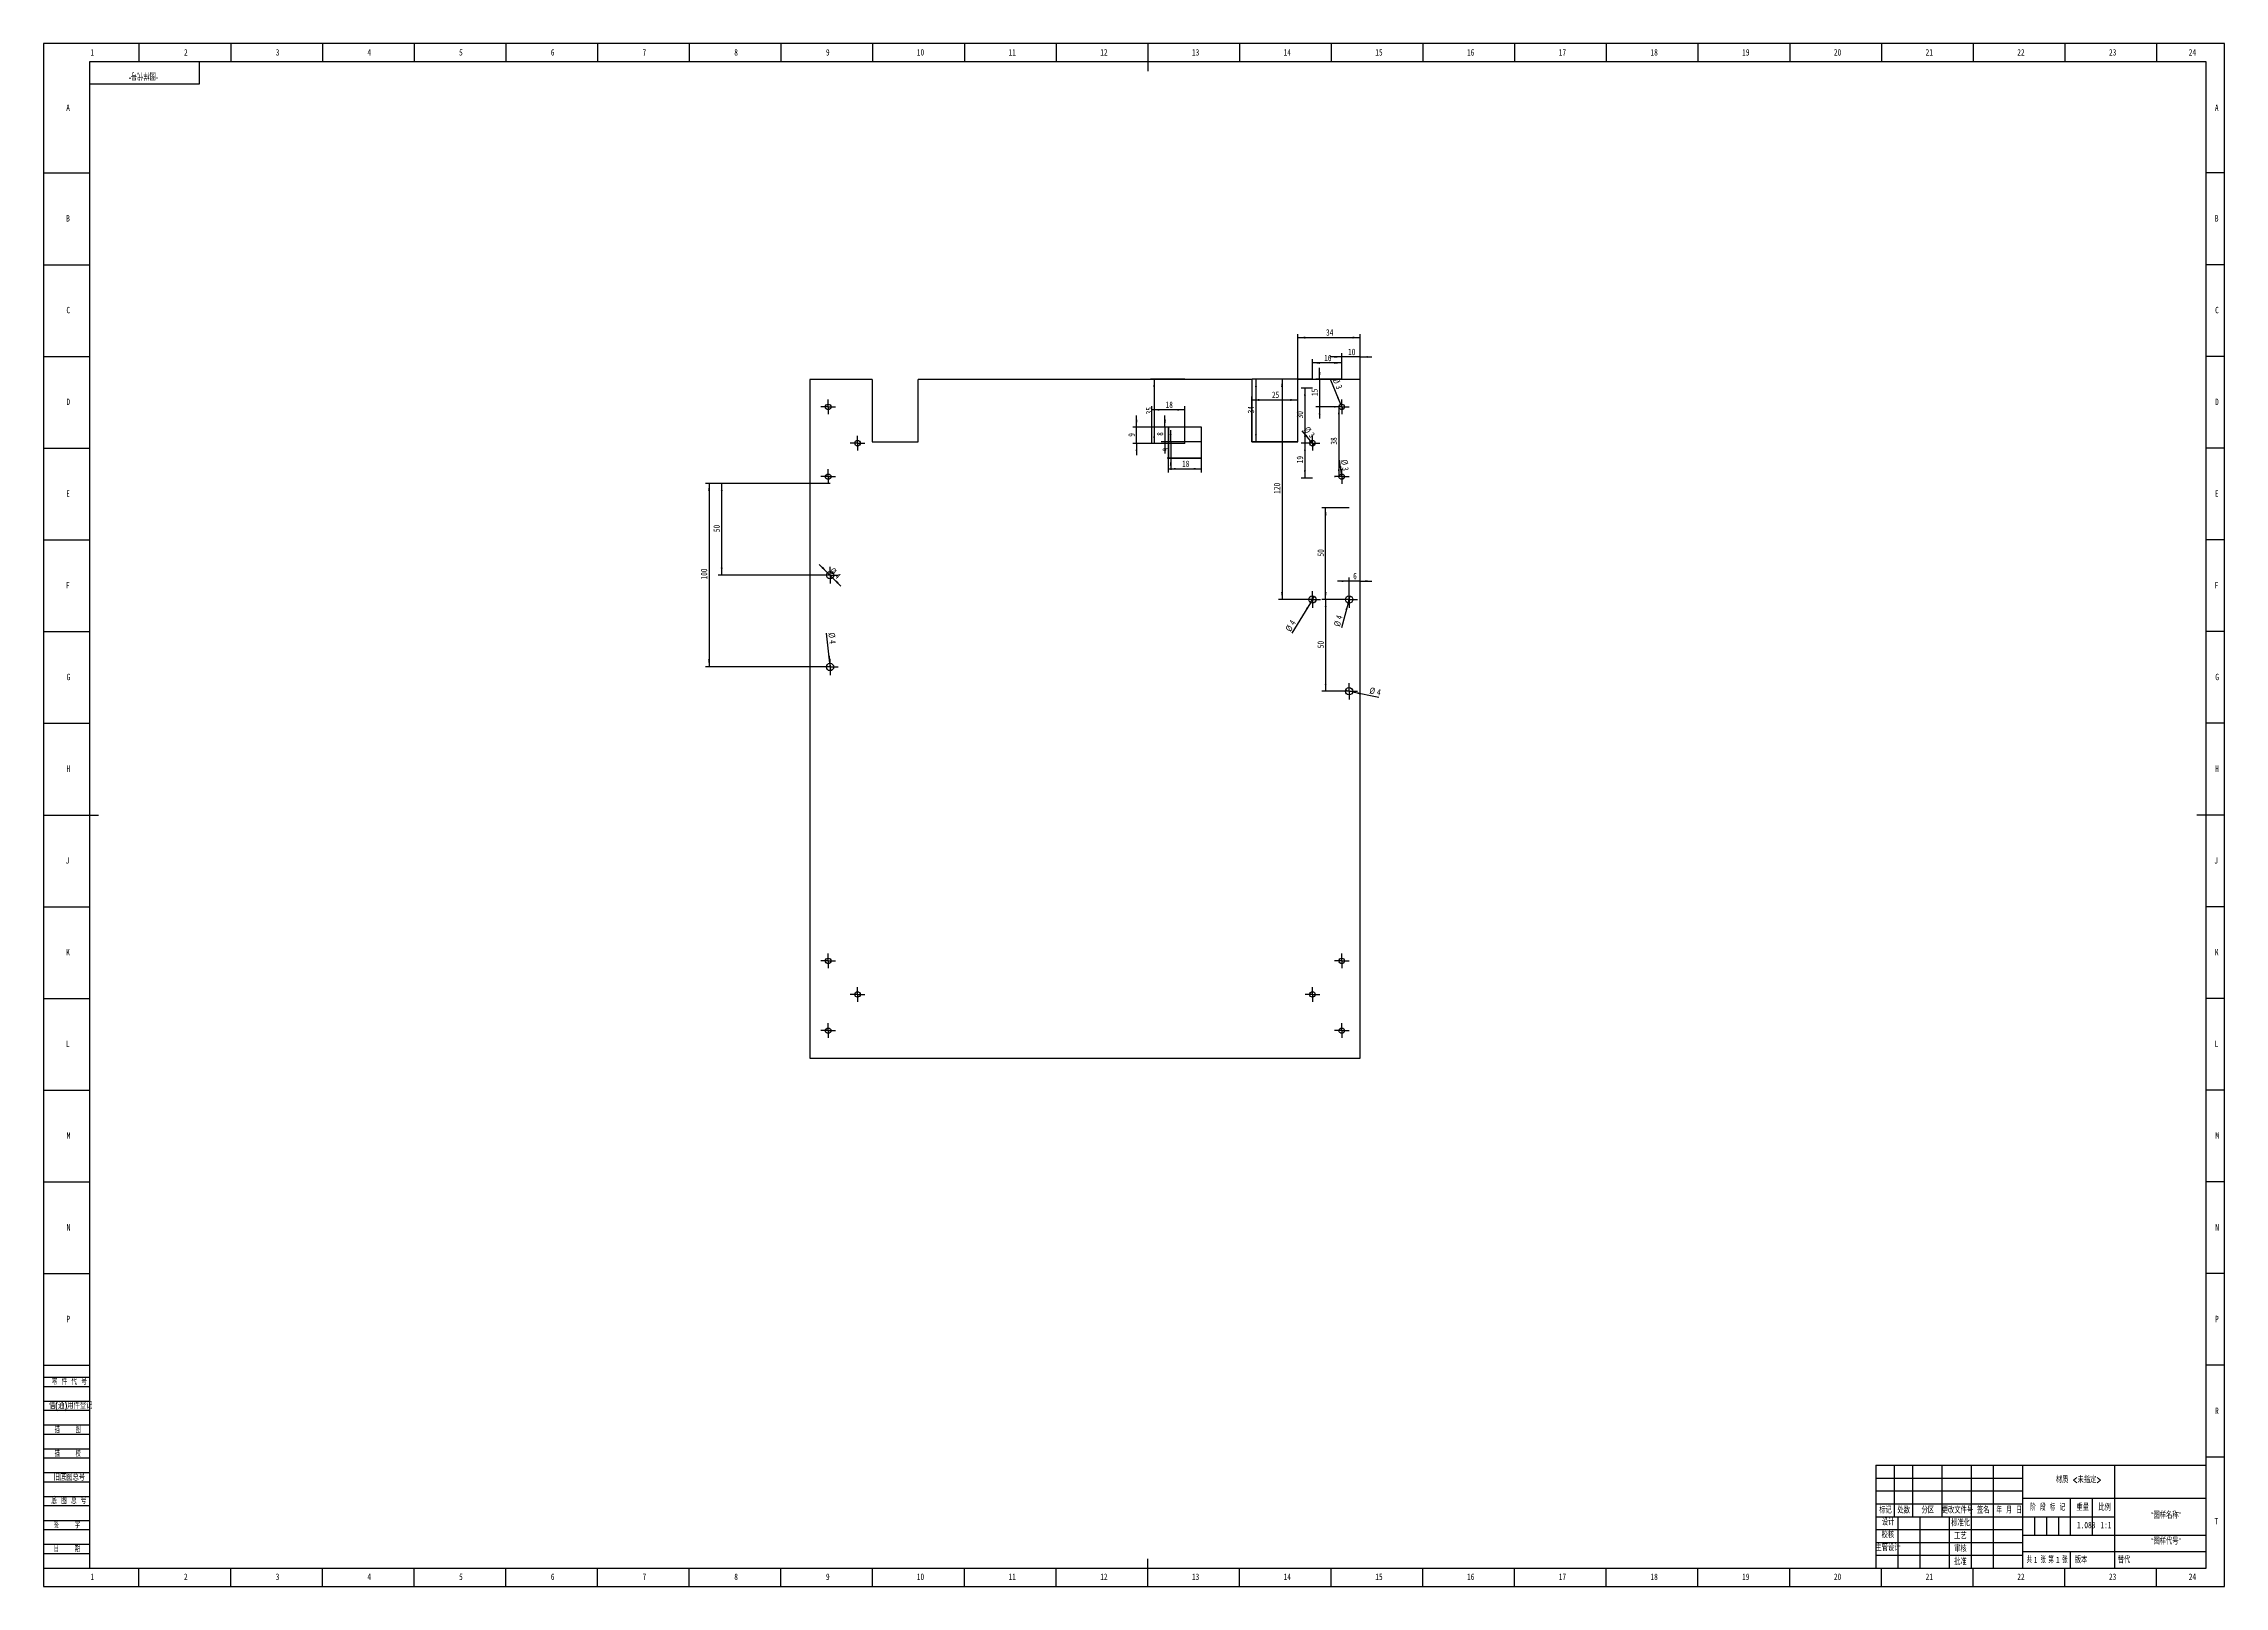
# Model space of a CAD drawing. Header units: millimetres. Extents: x 0 to 1189, y 0 to 841.
import ezdxf

# ---------------------------------------------------------------- set-up
doc = ezdxf.new("R2010")
doc.units = ezdxf.units.MM
for name, color, linetype in [('10', 7, 'Continuous'), ('5', 7, 'Continuous'), ('9', 7, 'Continuous'), ('SLD-0', 7, 'Continuous')]:
    doc.layers.add(name, color=color, linetype=linetype)
doc.styles.add('SLDTEXTSTYLE0', font='TXT', dxfattribs={"width": 0.7, "bigfont": 'bigfont'})
doc.styles.add('SLDTEXTSTYLE1', font='TXT', dxfattribs={"width": 0.6, "bigfont": 'bigfont'})
doc.styles.add('SLDTEXTSTYLE2', font='TXT', dxfattribs={"width": 0.614286, "bigfont": 'bigfont'})
doc.styles.add('SLDTEXTSTYLE3', font='TXT', dxfattribs={"width": 0.62, "bigfont": 'bigfont'})
doc.styles.add('SLDTEXTSTYLE4', font='TXT', dxfattribs={"width": 0.566667, "bigfont": 'bigfont'})
doc.styles.add('SLDTEXTSTYLE5', font='TXT', dxfattribs={"width": 0.7})
doc.dimstyles.new('SLDDIMSTYLE0', dxfattribs={"dimtxt": 3.5, "dimasz": 4.08, "dimexe": 0, "dimexo": 0.0625, "dimgap": 0.875, "dimtad": 2, "dimrnd": 1e-09, "dimzin": 12, "dimdsep": 46, "dimtxsty": 'SLDTEXTSTYLE5', "dimsah": 1, "dimcen": 0.09, "dimadec": 0, "dimazin": 3, "dimtfac": 1, "dimtmove": 0, "dimatfit": 0, "dimfxl": 0, "dimfrac": 2, "dimtolj": 1, "dimtzin": 12, "dimarcsym": 0})
doc.dimstyles.new('SLDDIMSTYLE1', dxfattribs={"dimtxt": 3.5, "dimasz": 4.08, "dimexe": 0, "dimexo": 0.0625, "dimgap": 0.875, "dimtad": 2, "dimrnd": 1e-09, "dimzin": 12, "dimdsep": 46, "dimtxsty": 'SLDTEXTSTYLE5', "dimblk1": 'NONE', "dimsah": 1, "dimcen": 0, "dimadec": 0, "dimazin": 3, "dimtfac": 1, "dimtmove": 0, "dimatfit": 3, "dimldrblk": 'NONE', "dimfxl": 0, "dimfrac": 2, "dimtolj": 1, "dimtzin": 12, "dimarcsym": 0})
doc.dimstyles.new('SLDDIMSTYLE2', dxfattribs={"dimtxt": 3.5, "dimasz": 4.08, "dimexe": 0, "dimexo": 0.0625, "dimgap": 0.875, "dimtad": 2, "dimrnd": 1e-09, "dimzin": 12, "dimdsep": 46, "dimtxsty": 'SLDTEXTSTYLE5', "dimsah": 1, "dimcen": 0.09, "dimadec": 0, "dimazin": 3, "dimtfac": 1, "dimtofl": 0, "dimtmove": 0, "dimatfit": 3, "dimfxl": 0, "dimfrac": 2, "dimtolj": 1, "dimtzin": 12, "dimarcsym": 0})
doc.dimstyles.new('SLDDIMSTYLE3', dxfattribs={"dimtxt": 3.5, "dimasz": 4.08, "dimexe": 0, "dimexo": 0.0625, "dimgap": 0.875, "dimtad": 2, "dimrnd": 1e-09, "dimzin": 12, "dimdsep": 46, "dimtxsty": 'SLDTEXTSTYLE5', "dimsah": 1, "dimcen": 0, "dimadec": 0, "dimazin": 3, "dimtfac": 1, "dimtmove": 0, "dimatfit": 3, "dimfxl": 0, "dimfrac": 2, "dimtolj": 1, "dimtzin": 12, "dimarcsym": 0})

# ---------------------------------------------------------------- blocks, each defined once
blk = doc.blocks.new('_D')
at = {"layer": '10'}
for p, q in [((707.8, 670.2), (701.4, 670.2)), ((707.8, 658), (707.8, 672.2)), ((717.8, 670.2), (707.8, 670.2)), ((717.8, 658), (717.8, 672.2)), ((717.8, 670.2), (724.1, 670.2))]:
    blk.add_line(p, q, dxfattribs=at)
for points in [[(707.8, 670.2), (703.7, 670.7), (703.7, 669.7)], [(717.8, 670.2), (721.9, 669.7), (721.9, 670.7)]]:
    blk.add_solid(points, dxfattribs=at)
at = {"layer": '10', "insert": (711.2, 674.7), "char_height": 3.5, "attachment_point": 1, "style": 'SLDTEXTSTYLE5'}
blk.add_mtext('10', dxfattribs=at)
blk = doc.blocks.new('_D_1')
at = {"layer": '10'}
for p, q in [((707.8, 658), (693.7, 658)), ((695.7, 658), (695.7, 664.3)), ((695.7, 658), (695.7, 643)), ((703.8, 643), (693.7, 643)), ((695.7, 643), (695.7, 636.6))]:
    blk.add_line(p, q, dxfattribs=at)
for points in [[(695.7, 658), (696.2, 662), (695.2, 662)], [(695.7, 643), (695.2, 638.9), (696.2, 638.9)]]:
    blk.add_solid(points, dxfattribs=at)
at = {"layer": '10', "insert": (691.2, 648.9), "char_height": 3.5, "attachment_point": 1, "rotation": 90, "style": 'SLDTEXTSTYLE5'}
blk.add_mtext('15', dxfattribs=at)
blk = doc.blocks.new('_D_2')
at = {"layer": '10'}
for q in [(701.9, 657.5), (708.3, 641.6)]:
    blk.add_line((707.2, 644.3), q, dxfattribs=at)
blk.add_solid([(707.2, 644.3), (706.1, 648.3), (705.2, 647.9)], dxfattribs=at)
at = {"layer": '10', "char_height": 3.5, "attachment_point": 1, "rotation": 292.0412, "style": 'SLDTEXTSTYLE5'}
for s, insert in [('%%c', (706, 659.2)), ('3', (707.6, 655.4))]:
    blk.add_mtext(s, dxfattribs=dict(at, insert=insert))
blk = doc.blocks.new('_None')
blk = doc.blocks.new('_D_3')
at = {"layer": '10'}
for p, q in [((703.8, 643), (704.2, 643)), ((706.2, 643), (706.2, 605)), ((703.8, 605), (704.2, 605))]:
    blk.add_line(p, q, dxfattribs=at)
for points in [[(706.2, 643), (705.7, 638.9), (706.7, 638.9)], [(706.2, 605), (706.7, 609), (705.7, 609)]]:
    blk.add_solid(points, dxfattribs=at)
at = {"layer": '10', "insert": (701.7, 622.4), "char_height": 3.5, "attachment_point": 1, "rotation": 90, "style": 'SLDTEXTSTYLE5'}
blk.add_mtext('38', dxfattribs=at)
blk = doc.blocks.new('_D_4')
at = {"layer": '10'}
for q in [(706.5, 613.9), (708, 603.5)]:
    blk.add_line((707.6, 606.4), q, dxfattribs=at)
blk.add_solid([(707.6, 606.4), (707.5, 610.5), (706.5, 610.4)], dxfattribs=at)
at = {"layer": '10', "char_height": 3.5, "attachment_point": 1, "rotation": 278.0938, "style": 'SLDTEXTSTYLE5'}
for s, insert in [('%%c', (710.8, 614.5)), ('3', (711.4, 610.4))]:
    blk.add_mtext(s, dxfattribs=dict(at, insert=insert))
blk = doc.blocks.new('_D_5')
at = {"layer": '10'}
for p, q in [((691.8, 658), (691.8, 668.9)), ((707.8, 666.9), (691.8, 666.9)), ((707.8, 658), (707.8, 668.9))]:
    blk.add_line(p, q, dxfattribs=at)
for points in [[(691.8, 666.9), (695.9, 666.4), (695.9, 667.4)], [(707.8, 666.9), (703.7, 667.4), (703.7, 666.4)]]:
    blk.add_solid(points, dxfattribs=at)
at = {"layer": '10', "insert": (698.2, 671.4), "char_height": 3.5, "attachment_point": 1, "style": 'SLDTEXTSTYLE5'}
blk.add_mtext('16', dxfattribs=at)
blk = doc.blocks.new('_D_6')
at = {"layer": '10'}
for p, q in [((691.8, 653.2), (685.7, 653.2)), ((687.7, 653.2), (687.7, 623.2)), ((687.8, 623.2), (685.7, 623.2))]:
    blk.add_line(p, q, dxfattribs=at)
for points in [[(687.7, 653.2), (687.2, 649.1), (688.2, 649.1)], [(687.7, 623.2), (688.2, 627.3), (687.2, 627.3)]]:
    blk.add_solid(points, dxfattribs=at)
at = {"layer": '10', "insert": (683.2, 636.7), "char_height": 3.5, "attachment_point": 1, "rotation": 90, "style": 'SLDTEXTSTYLE5'}
blk.add_mtext('30', dxfattribs=at)
blk = doc.blocks.new('_D_7')
at = {"layer": '10'}
for q in [(686.2, 630), (692.7, 622)]:
    blk.add_line((690.8, 624.4), q, dxfattribs=at)
blk.add_solid([(690.8, 624.4), (688.6, 627.8), (687.8, 627.2)], dxfattribs=at)
at = {"layer": '10', "char_height": 3.5, "attachment_point": 1, "rotation": 309.2834, "style": 'SLDTEXTSTYLE5'}
for s, insert in [('%%c', (689.6, 632.7)), ('3', (692.2, 629.5))]:
    blk.add_mtext(s, dxfattribs=dict(at, insert=insert))
blk = doc.blocks.new('_D_8')
at = {"layer": '10'}
for p, q in [((687.8, 623.2), (685.7, 623.2)), ((687.7, 623.2), (687.7, 604.2)), ((691.8, 604.2), (685.7, 604.2))]:
    blk.add_line(p, q, dxfattribs=at)
for points in [[(687.7, 623.2), (687.2, 619.1), (688.2, 619.1)], [(687.7, 604.2), (688.2, 608.3), (687.2, 608.3)]]:
    blk.add_solid(points, dxfattribs=at)
at = {"layer": '10', "insert": (683.2, 612.2), "char_height": 3.5, "attachment_point": 1, "rotation": 90, "style": 'SLDTEXTSTYLE5'}
blk.add_mtext('19', dxfattribs=at)
blk = doc.blocks.new('_D_9')
at = {"layer": '10'}
for p, q in [((683.8, 658), (683.8, 682.7)), ((717.8, 680.7), (683.8, 680.7)), ((717.8, 658), (717.8, 682.7))]:
    blk.add_line(p, q, dxfattribs=at)
for points in [[(683.8, 680.7), (687.9, 680.2), (687.9, 681.3)], [(717.8, 680.7), (713.7, 681.3), (713.7, 680.2)]]:
    blk.add_solid(points, dxfattribs=at)
at = {"layer": '10', "insert": (699.2, 685.3), "char_height": 3.5, "attachment_point": 1, "style": 'SLDTEXTSTYLE5'}
blk.add_mtext('34', dxfattribs=at)
blk = doc.blocks.new('_D_10')
at = {"layer": '10'}
for p, q in [((683.8, 658), (659, 658)), ((661, 658), (661, 624)), ((683.8, 624), (659, 624))]:
    blk.add_line(p, q, dxfattribs=at)
for points in [[(661, 658), (660.5, 653.9), (661.5, 653.9)], [(661, 624), (661.5, 628), (660.5, 628)]]:
    blk.add_solid(points, dxfattribs=at)
at = {"layer": '10', "insert": (656.5, 639.4), "char_height": 3.5, "attachment_point": 1, "rotation": 90, "style": 'SLDTEXTSTYLE5'}
blk.add_mtext('34', dxfattribs=at)
blk = doc.blocks.new('_D_11')
at = {"layer": '10'}
for p, q in [((658.8, 624), (658.8, 648.7)), ((683.8, 646.7), (658.8, 646.7)), ((683.8, 624), (683.8, 648.7))]:
    blk.add_line(p, q, dxfattribs=at)
for points in [[(658.8, 646.7), (662.9, 646.2), (662.9, 647.3)], [(683.8, 646.7), (679.7, 647.3), (679.7, 646.2)]]:
    blk.add_solid(points, dxfattribs=at)
at = {"layer": '10', "insert": (669.7, 651.3), "char_height": 3.5, "attachment_point": 1, "style": 'SLDTEXTSTYLE5'}
blk.add_mtext('25', dxfattribs=at)
blk = doc.blocks.new('_D_12')
at = {"layer": '10'}
for p, q in [((691.8, 658), (673.2, 658)), ((675.2, 658), (675.2, 538)), ((687.3, 538), (673.2, 538))]:
    blk.add_line(p, q, dxfattribs=at)
for points in [[(675.2, 658), (674.7, 653.9), (675.7, 653.9)], [(675.2, 538), (675.7, 542), (674.7, 542)]]:
    blk.add_solid(points, dxfattribs=at)
at = {"layer": '10', "insert": (670.7, 595.6), "char_height": 3.5, "attachment_point": 1, "rotation": 90, "style": 'SLDTEXTSTYLE5'}
blk.add_mtext('120', dxfattribs=at)
blk = doc.blocks.new('_D_13')
at = {"layer": '10'}
for q in [(680.6, 519.6), (692.8, 539.7)]:
    blk.add_line((690.7, 536.2), q, dxfattribs=at)
blk.add_solid([(690.7, 536.2), (688.2, 533), (689, 532.5)], dxfattribs=at)
at = {"layer": '10', "char_height": 3.5, "attachment_point": 1, "rotation": 58.7175, "style": 'SLDTEXTSTYLE5'}
for s, insert in [('%%c', (676.8, 521.9)), ('4', (678.9, 525.5))]:
    blk.add_mtext(s, dxfattribs=dict(at, insert=insert))
blk = doc.blocks.new('_D_14')
at = {"layer": '10'}
for p, q in [((622.2, 658), (603.5, 658)), ((605.5, 658), (605.5, 623)), ((622.2, 623), (603.5, 623))]:
    blk.add_line(p, q, dxfattribs=at)
for points in [[(605.5, 658), (605, 653.9), (606, 653.9)], [(605.5, 623), (606, 627), (605, 627)]]:
    blk.add_solid(points, dxfattribs=at)
at = {"layer": '10', "insert": (601, 638.9), "char_height": 3.5, "attachment_point": 1, "rotation": 90, "style": 'SLDTEXTSTYLE5'}
blk.add_mtext('35', dxfattribs=at)
blk = doc.blocks.new('_D_15')
at = {"layer": '10'}
for p, q in [((604.2, 623), (604.2, 643.4)), ((622.2, 623), (622.2, 643.4)), ((622.2, 641.4), (604.2, 641.4))]:
    blk.add_line(p, q, dxfattribs=at)
for points in [[(604.2, 641.4), (608.3, 640.9), (608.3, 641.9)], [(622.2, 641.4), (618.1, 641.9), (618.1, 640.9)]]:
    blk.add_solid(points, dxfattribs=at)
at = {"layer": '10', "insert": (611.7, 645.9), "char_height": 3.5, "attachment_point": 1, "style": 'SLDTEXTSTYLE5'}
blk.add_mtext('18', dxfattribs=at)
blk = doc.blocks.new('_D_16')
at = {"layer": '10'}
for p, q in [((613.2, 632), (593.9, 632)), ((595.9, 632), (595.9, 638.3)), ((595.9, 623), (595.9, 632)), ((613.2, 623), (593.9, 623)), ((595.9, 623), (595.9, 616.6))]:
    blk.add_line(p, q, dxfattribs=at)
for points in [[(595.9, 632), (596.4, 636), (595.4, 636)], [(595.9, 623), (595.4, 618.9), (596.4, 618.9)]]:
    blk.add_solid(points, dxfattribs=at)
at = {"layer": '10', "insert": (591.4, 626.7), "char_height": 3.5, "attachment_point": 1, "rotation": 90, "style": 'SLDTEXTSTYLE5'}
blk.add_mtext('9', dxfattribs=at)
blk = doc.blocks.new('_D_17')
at = {"layer": '10'}
for p, q in [((613.2, 632), (613.2, 607.2)), ((631.2, 632), (631.2, 607.2)), ((613.2, 609.2), (631.2, 609.2))]:
    blk.add_line(p, q, dxfattribs=at)
for points in [[(613.2, 609.2), (617.3, 608.7), (617.3, 609.7)], [(631.2, 609.2), (627.1, 609.7), (627.1, 608.7)]]:
    blk.add_solid(points, dxfattribs=at)
at = {"layer": '10', "insert": (620.7, 613.7), "char_height": 3.5, "attachment_point": 1, "style": 'SLDTEXTSTYLE5'}
blk.add_mtext('18', dxfattribs=at)
blk = doc.blocks.new('_D_18')
at = {"layer": '10'}
for p, q in [((631.2, 632), (609.4, 632)), ((611.4, 632), (611.4, 638.3)), ((611.4, 632), (611.4, 624)), ((631.2, 624), (609.4, 624)), ((611.4, 624), (611.4, 617.6))]:
    blk.add_line(p, q, dxfattribs=at)
for points in [[(611.4, 632), (611.9, 636), (610.9, 636)], [(611.4, 624), (610.9, 619.9), (611.9, 619.9)]]:
    blk.add_solid(points, dxfattribs=at)
at = {"layer": '10', "insert": (606.9, 627.2), "char_height": 3.5, "attachment_point": 1, "rotation": 90, "style": 'SLDTEXTSTYLE5'}
blk.add_mtext('8', dxfattribs=at)
blk = doc.blocks.new('_D_19')
at = {"layer": '10'}
for p, q in [((614.5, 624), (614.5, 630.3)), ((631.2, 624), (612.5, 624)), ((614.5, 624), (614.5, 615)), ((631.2, 615), (612.5, 615)), ((614.5, 615), (614.5, 608.6))]:
    blk.add_line(p, q, dxfattribs=at)
for points in [[(614.5, 624), (615, 628), (614, 628)], [(614.5, 615), (614, 610.9), (615, 610.9)]]:
    blk.add_solid(points, dxfattribs=at)
at = {"layer": '10', "insert": (610, 618.7), "char_height": 3.5, "attachment_point": 1, "rotation": 90, "style": 'SLDTEXTSTYLE5'}
blk.add_mtext('9', dxfattribs=at)
blk = doc.blocks.new('_D_20')
at = {"layer": '10'}
for p, q in [((711.8, 548), (705.4, 548)), ((711.8, 542.5), (711.8, 550)), ((717.8, 548), (711.8, 548)), ((717.8, 538), (717.8, 550)), ((717.8, 548), (724.1, 548))]:
    blk.add_line(p, q, dxfattribs=at)
for points in [[(711.8, 548), (707.7, 548.5), (707.7, 547.5)], [(717.8, 548), (721.9, 547.5), (721.9, 548.5)]]:
    blk.add_solid(points, dxfattribs=at)
at = {"layer": '10', "insert": (714, 552.5), "char_height": 3.5, "attachment_point": 1, "style": 'SLDTEXTSTYLE5'}
blk.add_mtext('6', dxfattribs=at)
blk = doc.blocks.new('_D_21')
at = {"layer": '10'}
for q in [(707.6, 522.6), (712.3, 539.9)]:
    blk.add_line((711.2, 536), q, dxfattribs=at)
blk.add_solid([(711.2, 536), (709.7, 532.2), (710.7, 532)], dxfattribs=at)
at = {"layer": '10', "char_height": 3.5, "attachment_point": 1, "rotation": 74.671, "style": 'SLDTEXTSTYLE5'}
for s, insert in [('%%c', (703.3, 523.8)), ('4', (704.4, 527.8))]:
    blk.add_mtext(s, dxfattribs=dict(at, insert=insert))
blk = doc.blocks.new('_D_22')
at = {"layer": '10'}
for p, q in [((711.8, 588), (697, 588)), ((699, 538), (699, 588)), ((707.3, 538), (697, 538))]:
    blk.add_line(p, q, dxfattribs=at)
for points in [[(699, 588), (698.5, 583.9), (699.5, 583.9)], [(699, 538), (699.5, 542), (698.5, 542)]]:
    blk.add_solid(points, dxfattribs=at)
at = {"layer": '10', "insert": (694.5, 561.4), "char_height": 3.5, "attachment_point": 1, "rotation": 90, "style": 'SLDTEXTSTYLE5'}
blk.add_mtext('50', dxfattribs=at)
blk = doc.blocks.new('_D_23')
at = {"layer": '10'}
for p, q in [((707.3, 538), (697, 538)), ((699, 538), (699, 488)), ((707.3, 488), (697, 488))]:
    blk.add_line(p, q, dxfattribs=at)
for points in [[(699, 538), (698.5, 533.9), (699.5, 533.9)], [(699, 488), (699.5, 492), (698.5, 492)]]:
    blk.add_solid(points, dxfattribs=at)
at = {"layer": '10', "insert": (694.5, 511.4), "char_height": 3.5, "attachment_point": 1, "rotation": 90, "style": 'SLDTEXTSTYLE5'}
blk.add_mtext('50', dxfattribs=at)
blk = doc.blocks.new('_D_24')
at = {"layer": '10'}
for q in [(709.8, 488.3), (728, 484.7)]:
    blk.add_line((713.7, 487.6), q, dxfattribs=at)
blk.add_solid([(713.7, 487.6), (717.6, 486.2), (717.8, 487.2)], dxfattribs=at)
at = {"layer": '10', "char_height": 3.5, "attachment_point": 1, "rotation": 348.5849, "style": 'SLDTEXTSTYLE5'}
for s, insert in [('%%c', (723.3, 490.2)), ('4', (727.4, 489.4))]:
    blk.add_mtext(s, dxfattribs=dict(at, insert=insert))
blk = doc.blocks.new('_D_25')
at = {"layer": '10'}
for p, q in [((428.8, 601.2), (367.7, 601.2)), ((369.7, 551.2), (369.7, 601.2)), ((424.3, 551.2), (367.7, 551.2))]:
    blk.add_line(p, q, dxfattribs=at)
for points in [[(369.7, 601.2), (369.2, 597.1), (370.2, 597.1)], [(369.7, 551.2), (370.2, 555.3), (369.2, 555.3)]]:
    blk.add_solid(points, dxfattribs=at)
at = {"layer": '10', "insert": (365.2, 574.7), "char_height": 3.5, "attachment_point": 1, "rotation": 90, "style": 'SLDTEXTSTYLE5'}
blk.add_mtext('50', dxfattribs=at)
blk = doc.blocks.new('_D_26')
at = {"layer": '10'}
for p, q in [((428.8, 601.2), (360.8, 601.2)), ((362.8, 601.2), (362.8, 501.2)), ((424.3, 501.2), (360.8, 501.2))]:
    blk.add_line(p, q, dxfattribs=at)
for points in [[(362.8, 601.2), (362.3, 597.1), (363.3, 597.1)], [(362.8, 501.2), (363.3, 505.3), (362.3, 505.3)]]:
    blk.add_solid(points, dxfattribs=at)
at = {"layer": '10', "insert": (358.3, 548.9), "char_height": 3.5, "attachment_point": 1, "rotation": 90, "style": 'SLDTEXTSTYLE5'}
blk.add_mtext('100', dxfattribs=at)
blk = doc.blocks.new('_D_27')
at = {"layer": '10'}
for q in [(426.9, 519.6), (429, 499.2)]:
    blk.add_line((428.6, 503.2), q, dxfattribs=at)
blk.add_solid([(428.6, 503.2), (428.7, 507.3), (427.7, 507.2)], dxfattribs=at)
at = {"layer": '10', "char_height": 3.5, "attachment_point": 1, "rotation": 275.8156, "style": 'SLDTEXTSTYLE5'}
for s, insert in [('%%c', (431.4, 520.1)), ('4', (431.8, 516))]:
    blk.add_mtext(s, dxfattribs=dict(at, insert=insert))
blk = doc.blocks.new('_D_28')
at = {"layer": '10'}
for p, q in [((427.4, 552.6), (422.9, 557.1)), ((430.2, 549.8), (427.4, 552.6)), ((430.2, 549.8), (434.7, 545.3))]:
    blk.add_line(p, q, dxfattribs=at)
for points in [[(427.4, 552.6), (424.9, 555.9), (424.1, 555.1)], [(430.2, 549.8), (432.7, 546.5), (433.5, 547.3)]]:
    blk.add_solid(points, dxfattribs=at)
at = {"layer": '10', "char_height": 3.5, "attachment_point": 1, "rotation": 315, "style": 'SLDTEXTSTYLE5'}
for s, insert in [('%%c', (430.7, 555.7)), ('4', (433.6, 552.8))]:
    blk.add_mtext(s, dxfattribs=dict(at, insert=insert))
blk = doc.blocks.new('SW_CENTERMARKSYMBOL_0')
at = {"layer": '10', "color": 0}
for p, q in [((-2.5, 0), (-4, 0)), ((0, 0), (-2.5, 0)), ((0, 2.5), (0, 4)), ((0, 0), (0, 2.5)), ((0, 0), (0, -2.5)), ((0, 0), (2.5, 0)), ((2.5, 0), (4, 0)), ((0, -2.5), (0, -4))]:
    blk.add_line(p, q, dxfattribs=at)
blk = doc.blocks.new('SW_CENTERMARKSYMBOL_1')
at = {"layer": '10', "color": 0}
for p, q in [((-2.5, 0), (-4.5, 0)), ((0, 0), (-2.5, 0)), ((0, 2.5), (0, 4.5)), ((0, 0), (0, 2.5)), ((0, 0), (0, -2.5)), ((0, 0), (2.5, 0)), ((2.5, 0), (4.5, 0)), ((0, -2.5), (0, -4.5))]:
    blk.add_line(p, q, dxfattribs=at)
blk = doc.blocks.new('SW_CENTERMARKSYMBOL_2')
at = {"layer": '10', "color": 0}
for p, q in [((-2.5, 0), (-4.5, 0)), ((0, 0), (-2.5, 0)), ((0, 2.5), (0, 4.5)), ((0, 0), (0, 2.5)), ((0, 0), (0, -2.5)), ((0, 0), (2.5, 0)), ((2.5, 0), (4.5, 0)), ((0, -2.5), (0, -4.5))]:
    blk.add_line(p, q, dxfattribs=at)
blk = doc.blocks.new('SW_CENTERMARKSYMBOL_3')
at = {"layer": '10', "color": 0}
for p, q in [((-2.5, 0), (-4.5, 0)), ((0, 0), (-2.5, 0)), ((0, 2.5), (0, 4.5)), ((0, 0), (0, 2.5)), ((0, 0), (0, -2.5)), ((0, 0), (2.5, 0)), ((2.5, 0), (4.5, 0)), ((0, -2.5), (0, -4.5))]:
    blk.add_line(p, q, dxfattribs=at)
blk = doc.blocks.new('SW_CENTERMARKSYMBOL_4')
at = {"layer": '10', "color": 0}
for p, q in [((-2.5, 0), (-4, 0)), ((0, 0), (-2.5, 0)), ((0, 2.5), (0, 4)), ((0, 0), (0, 2.5)), ((0, 0), (0, -2.5)), ((0, 0), (2.5, 0)), ((2.5, 0), (4, 0)), ((0, -2.5), (0, -4))]:
    blk.add_line(p, q, dxfattribs=at)
blk = doc.blocks.new('SW_CENTERMARKSYMBOL_5')
at = {"layer": '10', "color": 0}
for p, q in [((-2.5, 0), (-4, 0)), ((0, 0), (-2.5, 0)), ((0, 2.5), (0, 4)), ((0, 0), (0, 2.5)), ((0, 0), (0, -2.5)), ((0, 0), (2.5, 0)), ((2.5, 0), (4, 0)), ((0, -2.5), (0, -4))]:
    blk.add_line(p, q, dxfattribs=at)
blk = doc.blocks.new('SW_CENTERMARKSYMBOL_6')
at = {"layer": '10', "color": 0}
for p, q in [((-2.5, 0), (-4, 0)), ((0, 0), (-2.5, 0)), ((0, 2.5), (0, 4)), ((0, 0), (0, 2.5)), ((0, 0), (0, -2.5)), ((0, 0), (2.5, 0)), ((2.5, 0), (4, 0)), ((0, -2.5), (0, -4))]:
    blk.add_line(p, q, dxfattribs=at)
blk = doc.blocks.new('SW_CENTERMARKSYMBOL_7')
at = {"layer": '10', "color": 0}
for p, q in [((-2.5, 0), (-4, 0)), ((0, 0), (-2.5, 0)), ((0, 2.5), (0, 4)), ((0, 0), (0, 2.5)), ((0, 0), (0, -2.5)), ((0, 0), (2.5, 0)), ((2.5, 0), (4, 0)), ((0, -2.5), (0, -4))]:
    blk.add_line(p, q, dxfattribs=at)
blk = doc.blocks.new('SW_CENTERMARKSYMBOL_8')
at = {"layer": '10', "color": 0}
for p, q in [((-2.5, 0), (-4, 0)), ((0, 0), (-2.5, 0)), ((0, 2.5), (0, 4)), ((0, 0), (0, 2.5)), ((0, 0), (0, -2.5)), ((0, 0), (2.5, 0)), ((2.5, 0), (4, 0)), ((0, -2.5), (0, -4))]:
    blk.add_line(p, q, dxfattribs=at)
blk = doc.blocks.new('SW_CENTERMARKSYMBOL_9')
at = {"layer": '10', "color": 0}
for p, q in [((-2.5, 0), (-4, 0)), ((0, 0), (-2.5, 0)), ((0, 2.5), (0, 4)), ((0, 0), (0, 2.5)), ((0, 0), (0, -2.5)), ((0, 0), (2.5, 0)), ((2.5, 0), (4, 0)), ((0, -2.5), (0, -4))]:
    blk.add_line(p, q, dxfattribs=at)
blk = doc.blocks.new('SW_CENTERMARKSYMBOL_10')
at = {"layer": '10', "color": 0}
for p, q in [((-2.5, 0), (-4, 0)), ((0, 0), (-2.5, 0)), ((0, 2.5), (0, 4)), ((0, 0), (0, 2.5)), ((0, 0), (0, -2.5)), ((0, 0), (2.5, 0)), ((2.5, 0), (4, 0)), ((0, -2.5), (0, -4))]:
    blk.add_line(p, q, dxfattribs=at)
blk = doc.blocks.new('SW_CENTERMARKSYMBOL_11')
at = {"layer": '10', "color": 0}
for p, q in [((-2.5, 0), (-4, 0)), ((0, 0), (-2.5, 0)), ((0, 2.5), (0, 4)), ((0, 0), (0, 2.5)), ((0, 0), (0, -2.5)), ((0, 0), (2.5, 0)), ((2.5, 0), (4, 0)), ((0, -2.5), (0, -4))]:
    blk.add_line(p, q, dxfattribs=at)
blk = doc.blocks.new('SW_CENTERMARKSYMBOL_12')
at = {"layer": '10', "color": 0}
for p, q in [((-2.5, 0), (-4.5, 0)), ((0, 0), (-2.5, 0)), ((0, 2.5), (0, 4.5)), ((0, 0), (0, 2.5)), ((0, 0), (0, -2.5)), ((0, 0), (2.5, 0)), ((2.5, 0), (4.5, 0)), ((0, -2.5), (0, -4.5))]:
    blk.add_line(p, q, dxfattribs=at)
blk = doc.blocks.new('SW_CENTERMARKSYMBOL_13')
at = {"layer": '10', "color": 0}
for p, q in [((-2.5, 0), (-4.5, 0)), ((0, 0), (-2.5, 0)), ((0, 2.5), (0, 4.5)), ((0, 0), (0, 2.5)), ((0, 0), (0, -2.5)), ((0, 0), (2.5, 0)), ((2.5, 0), (4.5, 0)), ((0, -2.5), (0, -4.5))]:
    blk.add_line(p, q, dxfattribs=at)
blk = doc.blocks.new('SW_CENTERMARKSYMBOL_14')
at = {"layer": '10', "color": 0}
for p, q in [((-2.5, 0), (-4, 0)), ((0, 0), (-2.5, 0)), ((0, 2.5), (0, 4)), ((0, 0), (0, 2.5)), ((0, 0), (0, -2.5)), ((0, 0), (2.5, 0)), ((2.5, 0), (4, 0)), ((0, -2.5), (0, -4))]:
    blk.add_line(p, q, dxfattribs=at)
blk = doc.blocks.new('SW_CENTERMARKSYMBOL_15')
at = {"layer": '10', "color": 0}
for p, q in [((-2.5, 0), (-4, 0)), ((0, 0), (-2.5, 0)), ((0, 2.5), (0, 4)), ((0, 0), (0, 2.5)), ((0, 0), (0, -2.5)), ((0, 0), (2.5, 0)), ((2.5, 0), (4, 0)), ((0, -2.5), (0, -4))]:
    blk.add_line(p, q, dxfattribs=at)
blk = doc.blocks.new('SW_CENTERMARKSYMBOL_16')
at = {"layer": '10', "color": 0}
for p, q in [((-2.5, 0), (-4, 0)), ((0, 0), (-2.5, 0)), ((0, 2.5), (0, 4)), ((0, 0), (0, 2.5)), ((0, 0), (0, -2.5)), ((0, 0), (2.5, 0)), ((2.5, 0), (4, 0)), ((0, -2.5), (0, -4))]:
    blk.add_line(p, q, dxfattribs=at)

msp = doc.modelspace()

# ---------------------------------------------------------------- linework, layer by layer
at = {"color": 7, "linetype": 'Continuous', "lineweight": 25}
for p, q in [((451.77, 657.951), (417.77, 657.951)), ((417.77, 657.951), (417.77, 287.951)), ((451.77, 657.951), (451.77, 623.951)), ((476.77, 623.951), (476.77, 657.951)), ((658.77, 657.951), (476.77, 657.951)), ((658.77, 657.951), (658.77, 623.951)), ((683.77, 623.951), (683.77, 657.951)), ((717.77, 657.951), (683.77, 657.951)), ((717.77, 287.951), (717.77, 657.951)), ((631.228, 631.951), (613.228, 631.951)), ((613.228, 631.951), (613.228, 614.951)), ((631.228, 614.951), (631.228, 631.951)), ((451.77, 623.951), (476.77, 623.951)), ((658.77, 623.951), (683.77, 623.951)), ((613.228, 614.951), (631.228, 614.951)), ((417.77, 287.951), (717.77, 287.951))]:
    msp.add_line(p, q, dxfattribs=at)
for centre, radius in [((427.77, 642.951), 1.5), ((707.77, 642.951), 1.5), ((443.77, 623.201), 1.5), ((691.77, 623.201), 1.5), ((427.77, 604.951), 1.5), ((707.77, 604.951), 1.5), ((428.792, 551.204), 2), ((691.77, 537.951), 2), ((711.77, 537.951), 2), ((428.792, 501.204), 2), ((711.77, 487.951), 2), ((427.77, 340.951), 1.5), ((707.77, 340.951), 1.5), ((443.77, 322.701), 1.5), ((691.77, 322.701), 1.5), ((427.77, 302.951), 1.5), ((707.77, 302.951), 1.5)]:
    msp.add_circle(centre, radius, dxfattribs=at)
at = {"layer": '5', "color": 7}
for p, q in [((1189, 841), (0, 841)), ((0, 841), (0, 0)), ((1189, 0), (1189, 841)), ((0, 114), (25, 114)), ((0, 109), (25, 109)), ((0, 101), (25, 101)), ((0, 96), (25, 96)), ((0, 88), (25, 88)), ((0, 83), (25, 83)), ((0, 75), (25, 75)), ((0, 70), (25, 70)), ((0, 62), (25, 62)), ((0, 57), (25, 57)), ((0, 49), (25, 49)), ((999, 59), (1079, 59)), ((999, 52), (1079, 52)), ((0, 44), (25, 44)), ((0, 36), (25, 36)), ((1085.5, 38), (1085.5, 28)), ((1092, 38), (1092, 28)), ((1098.5, 38), (1098.5, 28)), ((0, 31), (25, 31)), ((0, 23), (25, 23)), ((0, 18), (25, 18)), ((0, 0), (1189, 0))]:
    msp.add_line(p, q, dxfattribs=at)
at = {"layer": '5'}
for p, q in [((52, 841), (52, 831.05)), ((102, 841), (102, 831.05)), ((152, 841), (152, 831.05)), ((202, 841), (202, 831.05)), ((252, 841), (252, 831.05)), ((302, 841), (302, 831.05)), ((352, 841), (352, 831.05)), ((402, 841), (402, 831.05)), ((452, 841), (452, 831.05)), ((502, 841), (502, 831.05)), ((552, 841), (552, 831.05)), ((652, 841), (652, 831.05)), ((702, 841), (702, 831.05)), ((752, 841), (752, 831.05)), ((802, 841), (802, 831.05)), ((852, 841), (852, 831.05)), ((902, 841), (902, 831.05)), ((952, 841), (952, 831.05)), ((1002, 841), (1002, 831.05)), ((1052, 841), (1052, 831.05)), ((1102, 841), (1102, 831.05)), ((1152, 841), (1152, 831.05)), ((0, 770.5), (25, 770.5)), ((1189, 770.5), (1179, 770.5)), ((0, 720.5), (25, 720.5)), ((1189, 720.5), (1179, 720.5)), ((0, 670.5), (25, 670.5)), ((1189, 670.5), (1179, 670.5)), ((0, 620.5), (25, 620.5)), ((1189, 620.5), (1179, 620.5)), ((0, 570.5), (25, 570.5)), ((1189, 570.5), (1179, 570.5)), ((0, 520.5), (25, 520.5)), ((1189, 520.5), (1179, 520.5)), ((0, 470.5), (25, 470.5)), ((1189, 470.5), (1179, 470.5)), ((0, 370.5), (25, 370.5)), ((1189, 370.5), (1179, 370.5)), ((0, 320.5), (25, 320.5)), ((1189, 320.5), (1179, 320.5)), ((0, 270.5), (25, 270.5)), ((1189, 270.5), (1179, 270.5)), ((0, 220.5), (25, 220.5)), ((1189, 220.5), (1179, 220.5)), ((0, 170.5), (25, 170.5)), ((1189, 170.5), (1179, 170.5)), ((0, 120.5), (25, 120.5)), ((1189, 120.5), (1179, 120.5)), ((1189, 70.5), (1179, 70.5)), ((52, 0), (52, 10)), ((102, 0), (102, 10)), ((152, 0), (152, 10)), ((202, 0), (202, 10)), ((252, 0), (252, 10)), ((302, 0), (302, 10)), ((352, 0), (352, 10)), ((402, 0), (402, 10)), ((452, 0), (452, 10)), ((502, 0), (502, 10)), ((552, 0), (552, 10)), ((652, 0), (652, 10)), ((702, 0), (702, 10)), ((752, 0), (752, 10)), ((802, 0), (802, 10)), ((852, 0), (852, 10)), ((902, 0), (902, 10)), ((952, 0), (952, 10)), ((1002, 0), (1002, 10)), ((1052, 0), (1052, 10)), ((1102, 0), (1102, 10)), ((1152, 0), (1152, 10))]:
    msp.add_line(p, q, dxfattribs=at)
at = {"layer": '5', "lineweight": 25}
for p, q in [((602, 841), (602, 826)), ((0, 420.5), (30, 420.5)), ((1189, 420.5), (1174, 420.5)), ((602, 0), (602, 15)), ((1105, 18.982), (1105, 10))]:
    msp.add_line(p, q, dxfattribs=at)
at = {"layer": '5', "color": 7, "lineweight": 25}
for p, q in [((1179, 831.05), (25, 831.05)), ((25, 831.05), (25, 10)), ((85, 819), (85, 831)), ((1179, 10), (1179, 831.05)), ((25, 819), (85, 819)), ((999, 66), (1179, 66)), ((999, 66), (999, 10)), ((1009, 66), (1009, 38)), ((1019, 66), (1019, 38)), ((1035, 66), (1035, 38)), ((1051, 66), (1051, 10)), ((1063, 66), (1063, 10)), ((1079, 66), (1079, 10)), ((1129, 66), (1129, 38)), ((1079, 48), (1179, 48)), ((1105, 48), (1105, 28)), ((1117, 48), (1117, 28)), ((999, 45), (1079, 45)), ((999, 38), (1129, 38)), ((1011, 38), (1011, 10)), ((1023, 38), (1023, 10)), ((1039, 38), (1039, 10)), ((1129, 38), (1129, 10)), ((999, 31), (1079, 31)), ((999, 24), (1079, 24)), ((1079, 28), (1179, 28)), ((999, 17), (1079, 17)), ((1079.006, 18.982), (1179, 18.982)), ((0, 10), (1179, 10))]:
    msp.add_line(p, q, dxfattribs=at)

# ---------------------------------------------------------------- block references
at = {"layer": '10'}
for name, p in [('SW_CENTERMARKSYMBOL_10', (427.77, 642.951)), ('SW_CENTERMARKSYMBOL_0', (707.77, 642.951)), ('SW_CENTERMARKSYMBOL_16', (443.77, 623.201)), ('SW_CENTERMARKSYMBOL_7', (691.77, 623.201)), ('SW_CENTERMARKSYMBOL_9', (427.77, 604.951)), ('SW_CENTERMARKSYMBOL_8', (707.77, 604.951)), ('SW_CENTERMARKSYMBOL_1', (428.792, 551.204)), ('SW_CENTERMARKSYMBOL_12', (691.77, 537.951)), ('SW_CENTERMARKSYMBOL_13', (711.77, 537.951)), ('SW_CENTERMARKSYMBOL_2', (428.792, 501.204)), ('SW_CENTERMARKSYMBOL_3', (711.77, 487.951)), ('SW_CENTERMARKSYMBOL_4', (427.77, 340.951)), ('SW_CENTERMARKSYMBOL_5', (707.77, 340.951)), ('SW_CENTERMARKSYMBOL_15', (443.77, 322.701)), ('SW_CENTERMARKSYMBOL_14', (691.77, 322.701)), ('SW_CENTERMARKSYMBOL_11', (427.77, 302.951)), ('SW_CENTERMARKSYMBOL_6', (707.77, 302.951))]:
    msp.add_blockref(name, p, dxfattribs=at)

# ---------------------------------------------------------------- texts
at = {"layer": '10', "char_height": 3.5}
for s, insert, attachment_point, style in [('1', (26.544, 837.993), 2, 'SLDTEXTSTYLE5'), ('2', (77.544, 837.993), 2, 'SLDTEXTSTYLE5'), ('3', (127.544, 837.993), 2, 'SLDTEXTSTYLE5'), ('4', (177.544, 837.993), 2, 'SLDTEXTSTYLE5'), ('5', (227.544, 837.993), 2, 'SLDTEXTSTYLE5'), ('6', (277.547, 837.993), 2, 'SLDTEXTSTYLE5'), ('7', (327.547, 837.993), 2, 'SLDTEXTSTYLE5'), ('8', (377.547, 837.993), 2, 'SLDTEXTSTYLE5'), ('9', (427.547, 837.993), 2, 'SLDTEXTSTYLE5'), ('10', (478.089, 837.993), 2, 'SLDTEXTSTYLE5'), ('11', (528.089, 837.993), 2, 'SLDTEXTSTYLE5'), ('12', (578.089, 837.993), 2, 'SLDTEXTSTYLE5'), ('13', (628.089, 837.993), 2, 'SLDTEXTSTYLE5'), ('14', (678.089, 837.993), 2, 'SLDTEXTSTYLE5'), ('15', (728.089, 837.993), 2, 'SLDTEXTSTYLE5'), ('16', (778.091, 837.993), 2, 'SLDTEXTSTYLE5'), ('17', (828.091, 837.993), 2, 'SLDTEXTSTYLE5'), ('18', (878.091, 837.993), 2, 'SLDTEXTSTYLE5'), ('19', (928.091, 837.993), 2, 'SLDTEXTSTYLE5'), ('20', (978.089, 837.993), 2, 'SLDTEXTSTYLE5'), ('21', (1028.089, 837.993), 2, 'SLDTEXTSTYLE5'), ('22', (1078.089, 837.993), 2, 'SLDTEXTSTYLE5'), ('23', (1128.089, 837.993), 2, 'SLDTEXTSTYLE5'), ('24', (1171.589, 837.993), 2, 'SLDTEXTSTYLE5'), ('A', (13.32, 807.743), 2, 'SLDTEXTSTYLE5'), ('A', (1184.82, 807.743), 2, 'SLDTEXTSTYLE5'), ('B', (13.32, 747.493), 2, 'SLDTEXTSTYLE5'), ('B', (1184.82, 747.493), 2, 'SLDTEXTSTYLE5'), ('C', (13.427, 697.493), 2, 'SLDTEXTSTYLE5'), ('C', (1184.927, 697.493), 2, 'SLDTEXTSTYLE5'), ('D', (13.43, 647.493), 2, 'SLDTEXTSTYLE5'), ('D', (1184.93, 647.493), 2, 'SLDTEXTSTYLE5'), ('E', (13.318, 597.493), 2, 'SLDTEXTSTYLE5'), ('E', (1184.818, 597.493), 2, 'SLDTEXTSTYLE5'), ('F', (13.224, 547.493), 2, 'SLDTEXTSTYLE5'), ('F', (1184.724, 547.493), 2, 'SLDTEXTSTYLE5'), ('G', (13.539, 497.493), 2, 'SLDTEXTSTYLE5'), ('G', (1185.039, 497.493), 2, 'SLDTEXTSTYLE5'), ('H', (13.43, 447.493), 2, 'SLDTEXTSTYLE5'), ('H', (1184.93, 447.493), 2, 'SLDTEXTSTYLE5'), ('J', (13.015, 397.493), 2, 'SLDTEXTSTYLE5'), ('J', (1184.515, 397.493), 2, 'SLDTEXTSTYLE5'), ('K', (13.32, 347.493), 2, 'SLDTEXTSTYLE5'), ('K', (1184.82, 347.493), 2, 'SLDTEXTSTYLE5'), ('L', (13.181, 297.493), 2, 'SLDTEXTSTYLE5'), ('L', (1184.681, 297.493), 2, 'SLDTEXTSTYLE5'), ('M', (13.597, 247.493), 2, 'SLDTEXTSTYLE5'), ('M', (1185.097, 247.493), 2, 'SLDTEXTSTYLE5'), ('N', (13.549, 197.493), 2, 'SLDTEXTSTYLE5'), ('N', (1185.049, 197.493), 2, 'SLDTEXTSTYLE5'), ('P', (13.444, 147.493), 2, 'SLDTEXTSTYLE5'), ('P', (1184.944, 147.493), 2, 'SLDTEXTSTYLE5'), ('R', (1184.93, 97.493), 2, 'SLDTEXTSTYLE5'), ('\\M+18DDE质 <\\M+196A2\\M+18E77\\M+192E8>', (1109.475, 59.858), 2, 'SLDTEXTSTYLE0'), ('\\M+18167图样\\M+196BC\\M+18FCC\\M+18168', (1157.169, 40.511), 2, 'SLDTEXTSTYLE0'), ('T', (1184.656, 37.243), 2, 'SLDTEXTSTYLE5'), ('\\M+18D5A\\M+18A6A', (1005.494, 29.857), 2, 'SLDTEXTSTYLE0'), ('1.088', (1113.649, 35.158), 2, 'SLDTEXTSTYLE5'), ('\\M+18167图样\\M+191E3\\M+18D86\\M+18168', (1157.172, 26.366), 2, 'SLDTEXTSTYLE0'), ('\\M+18EE5\\M+18AC7设计', (1005.562, 22.83), 2, 'SLDTEXTSTYLE0'), ('1', (1085.11, 16.188), 1, 'SLDTEXTSTYLE5'), ('1', (1097.135, 16.188), 1, 'SLDTEXTSTYLE5'), ('1', (26.544, 6.993), 2, 'SLDTEXTSTYLE5'), ('2', (77.544, 6.993), 2, 'SLDTEXTSTYLE5'), ('3', (127.544, 6.993), 2, 'SLDTEXTSTYLE5'), ('4', (177.544, 6.993), 2, 'SLDTEXTSTYLE5'), ('5', (227.544, 6.993), 2, 'SLDTEXTSTYLE5'), ('6', (277.547, 6.993), 2, 'SLDTEXTSTYLE5'), ('7', (327.547, 6.993), 2, 'SLDTEXTSTYLE5'), ('8', (377.547, 6.993), 2, 'SLDTEXTSTYLE5'), ('9', (427.547, 6.993), 2, 'SLDTEXTSTYLE5'), ('10', (478.089, 6.993), 2, 'SLDTEXTSTYLE5'), ('11', (528.089, 6.993), 2, 'SLDTEXTSTYLE5'), ('12', (578.089, 6.993), 2, 'SLDTEXTSTYLE5'), ('13', (628.089, 6.993), 2, 'SLDTEXTSTYLE5'), ('14', (678.089, 6.993), 2, 'SLDTEXTSTYLE5'), ('15', (728.089, 6.993), 2, 'SLDTEXTSTYLE5'), ('16', (778.091, 6.993), 2, 'SLDTEXTSTYLE5'), ('17', (828.091, 6.993), 2, 'SLDTEXTSTYLE5'), ('18', (878.091, 6.993), 2, 'SLDTEXTSTYLE5'), ('19', (928.091, 6.993), 2, 'SLDTEXTSTYLE5'), ('20', (978.089, 6.993), 2, 'SLDTEXTSTYLE5'), ('21', (1028.089, 6.993), 2, 'SLDTEXTSTYLE5'), ('22', (1078.089, 6.993), 2, 'SLDTEXTSTYLE5'), ('23', (1128.089, 6.993), 2, 'SLDTEXTSTYLE5'), ('24', (1171.589, 6.993), 2, 'SLDTEXTSTYLE5')]:
    msp.add_mtext(s, dxfattribs=dict(at, insert=insert, attachment_point=attachment_point, style=style))
at = {"layer": '10', "color": 7, "insert": (1110.844, 16.188), "char_height": 3.5, "attachment_point": 2, "style": 'SLDTEXTSTYLE0'}
msp.add_mtext('\\M+194C5\\M+1967B', dxfattribs=at)
at = {"layer": '9', "color": 7, "char_height": 3.5}
for s, insert, attachment_point, style in [('\\M+197EB \\M+18C8F \\M+191E3 \\M+18D86', (4.482, 113.36), 1, 'SLDTEXTSTYLE2'), ('\\M+18ED8(\\M+192CA)\\M+19770\\M+18C8F\\M+1936F记', (2.933, 100.276), 1, 'SLDTEXTSTYLE0'), ('\\M+19560    图', (13.129, 87.176), 2, 'SLDTEXTSTYLE4'), ('\\M+19560    \\M+18D5A', (13.129, 74.137), 2, 'SLDTEXTSTYLE4'), ('\\M+18B8C\\M+192EA图总\\M+18D86', (5.459, 61.201), 1, 'SLDTEXTSTYLE0'), ('\\M+192EA 图 总 \\M+18D86', (4.212, 48.433), 1, 'SLDTEXTSTYLE2'), ('标记', (1004.245, 43.306), 2, 'SLDTEXTSTYLE0'), ('设计', (1005.645, 36.767), 2, 'SLDTEXTSTYLE0'), ('处\\M+19094', (1014.171, 43.306), 2, 'SLDTEXTSTYLE0'), ('\\M+195AA\\M+18BE6', (1027.308, 43.306), 2, 'SLDTEXTSTYLE0'), ('\\M+18D58\\M+189FC\\M+195B6\\M+18C8F\\M+18D86', (1043.482, 43.306), 2, 'SLDTEXTSTYLE0'), ('标\\M+18F79\\M+189BB', (1045.185, 36.358), 2, 'SLDTEXTSTYLE0'), ('签\\M+196BC', (1057.537, 43.306), 2, 'SLDTEXTSTYLE0'), ('\\M+1944E \\M+18C8E \\M+193FA', (1071.61, 43.306), 2, 'SLDTEXTSTYLE3'), ('阶 \\M+19269 标 记', (1092.651, 44.81), 2, 'SLDTEXTSTYLE2'), ('\\M+18F64\\M+197CA', (1111.794, 44.81), 2, 'SLDTEXTSTYLE0'), ('\\M+194E4\\M+197E1', (1123.679, 44.81), 2, 'SLDTEXTSTYLE0'), ('签    \\M+18E9A', (12.691, 35.193), 2, 'SLDTEXTSTYLE4'), ('\\M+18D48艺', (1045.075, 29.23), 2, 'SLDTEXTSTYLE0'), ('\\M+193FA    \\M+18AFA', (12.691, 22.233), 2, 'SLDTEXTSTYLE4'), ('\\M+194E1\\M+18F79', (1045.075, 15.216), 2, 'SLDTEXTSTYLE0'), ('审\\M+18A6A', (1045.075, 22.249), 2, 'SLDTEXTSTYLE0'), ('\\M+18BA4  张', (1086.383, 16.188), 2, 'SLDTEXTSTYLE1'), ('\\M+191E6  张', (1098.274, 16.188), 2, 'SLDTEXTSTYLE1')]:
    msp.add_mtext(s, dxfattribs=dict(at, insert=insert, attachment_point=attachment_point, style=style))
at = {"layer": 'SLD-0', "insert": (54.372, 821.738), "char_height": 3.5, "attachment_point": 2, "rotation": 180, "style": 'SLDTEXTSTYLE0'}
msp.add_mtext('\\M+18167图样\\M+191E3\\M+18D86\\M+18168', dxfattribs=at)
at = {"layer": 'SLD-0', "char_height": 3.5}
for s, insert, attachment_point, style in [('1:1', (1124.437, 35.158), 2, 'SLDTEXTSTYLE5'), ('\\M+191D6\\M+191E3', (1130.851, 16.188), 1, 'SLDTEXTSTYLE0')]:
    msp.add_mtext(s, dxfattribs=dict(at, insert=insert, attachment_point=attachment_point, style=style))

# ---------------------------------------------------------------- dimensions: what is measured, and where the dimension line sits
at = {"layer": '10'}
for base, p1, p2, dimstyle, picture, middle in [((683.77, 682.91), (717.77, 657.951), (683.77, 657.951), 'SLDDIMSTYLE2', '_D_9', (700.77, 682.91)), ((691.77, 669.061), (707.77, 657.951), (691.77, 657.951), 'SLDDIMSTYLE0', '_D_5', (699.77, 669.061)), ((707.77, 672.349), (717.77, 657.951), (707.77, 657.951), 'SLDDIMSTYLE0', '_D', (712.77, 672.349)), ((604.228, 643.542), (622.228, 622.951), (604.228, 622.951), 'SLDDIMSTYLE0', '_D_15', (613.228, 643.542)), ((658.77, 648.91), (683.77, 623.951), (658.77, 623.951), 'SLDDIMSTYLE2', '_D_11', (671.27, 648.91)), ((631.228, 611.36), (613.228, 631.951), (631.228, 631.951), 'SLDDIMSTYLE0', '_D_17', (622.228, 611.36)), ((711.77, 550.192), (717.77, 537.951), (711.77, 537.951), 'SLDDIMSTYLE0', '_D_20', (714.77, 550.192))]:
    dim = msp.add_linear_dim(base=base, p1=p1, p2=p2, dimstyle=dimstyle, dxfattribs=at)
    dim.commit()
    dim.dimension.update_dxf_attribs({"geometry": picture, "text_midpoint": middle, "dimtype": 160})
for base, p1, p2, dimstyle, picture, middle in [((603.351, 622.951), (622.228, 657.951), (622.228, 622.951), 'SLDDIMSTYLE2', '_D_14', (603.351, 640.451)), ((658.818, 623.951), (683.77, 657.951), (683.77, 623.951), 'SLDDIMSTYLE2', '_D_10', (658.818, 640.951)), ((673.057, 537.951), (691.77, 657.951), (691.77, 537.951), 'SLDDIMSTYLE2', '_D_12', (673.057, 597.951)), ((693.53, 642.951), (707.77, 657.951), (707.77, 642.951), 'SLDDIMSTYLE0', '_D_1', (693.53, 650.451)), ((685.57, 623.201), (691.77, 653.201), (691.77, 623.201), 'SLDDIMSTYLE2', '_D_6', (685.57, 638.201)), ((704.013, 604.951), (707.77, 642.951), (707.77, 604.951), 'SLDDIMSTYLE2', '_D_3', (704.013, 623.951)), ((593.732, 631.951), (613.228, 622.951), (613.228, 631.951), 'SLDDIMSTYLE0', '_D_16', (593.732, 627.451)), ((609.256, 623.951), (631.228, 631.951), (631.228, 623.951), 'SLDDIMSTYLE0', '_D_18', (609.256, 627.951)), ((612.351, 614.951), (631.228, 623.951), (631.228, 614.951), 'SLDDIMSTYLE0', '_D_19', (612.351, 619.451)), ((685.57, 604.201), (691.77, 623.201), (691.77, 604.201), 'SLDDIMSTYLE2', '_D_8', (685.57, 613.701)), ((360.65, 501.204), (428.792, 601.204), (428.792, 501.204), 'SLDDIMSTYLE2', '_D_26', (360.65, 551.204)), ((367.551, 601.204), (428.792, 551.204), (428.792, 601.204), 'SLDDIMSTYLE2', '_D_25', (367.551, 576.204)), ((696.864, 587.951), (711.77, 537.951), (711.77, 587.951), 'SLDDIMSTYLE2', '_D_22', (696.864, 562.951)), ((696.864, 487.951), (711.77, 537.951), (711.77, 487.951), 'SLDDIMSTYLE2', '_D_23', (696.864, 512.951))]:
    dim = msp.add_linear_dim(base=base, p1=p1, p2=p2, angle=90, dimstyle=dimstyle, dxfattribs=at)
    dim.commit()
    dim.dimension.update_dxf_attribs({"geometry": picture, "text_midpoint": middle, "dimtype": 160})
for p1, p2, dimstyle, picture, middle in [((708.333, 641.561), (707.207, 644.341), 'SLDDIMSTYLE1', '_D_2', (702.835, 655.14)), ((692.72, 622.04), (690.82, 624.362), 'SLDDIMSTYLE1', '_D_7', (687.695, 628.183)), ((707.981, 603.466), (707.559, 606.436), 'SLDDIMSTYLE1', '_D_4', (706.834, 611.534)), ((430.206, 549.79), (427.378, 552.619), 'SLDDIMSTYLE3', '_D_28', (429.499, 550.497)), ((692.809, 539.66), (690.732, 536.242), 'SLDDIMSTYLE1', '_D_13', (681.993, 521.86)), ((712.299, 539.88), (711.242, 536.022), 'SLDDIMSTYLE1', '_D_21', (708.25, 525.11)), ((428.995, 499.215), (428.589, 503.194), 'SLDDIMSTYLE1', '_D_27', (427.181, 517.026)), ((709.81, 488.347), (713.731, 487.555), 'SLDDIMSTYLE1', '_D_24', (725.454, 485.188))]:
    dim = msp.add_diameter_dim_2p(p1=p1, p2=p2, dimstyle=dimstyle, dxfattribs=at)
    dim.commit()
    dim.dimension.update_dxf_attribs({"geometry": picture, "text_midpoint": middle, "dimtype": 163})

doc.saveas('drawing.dxf')
